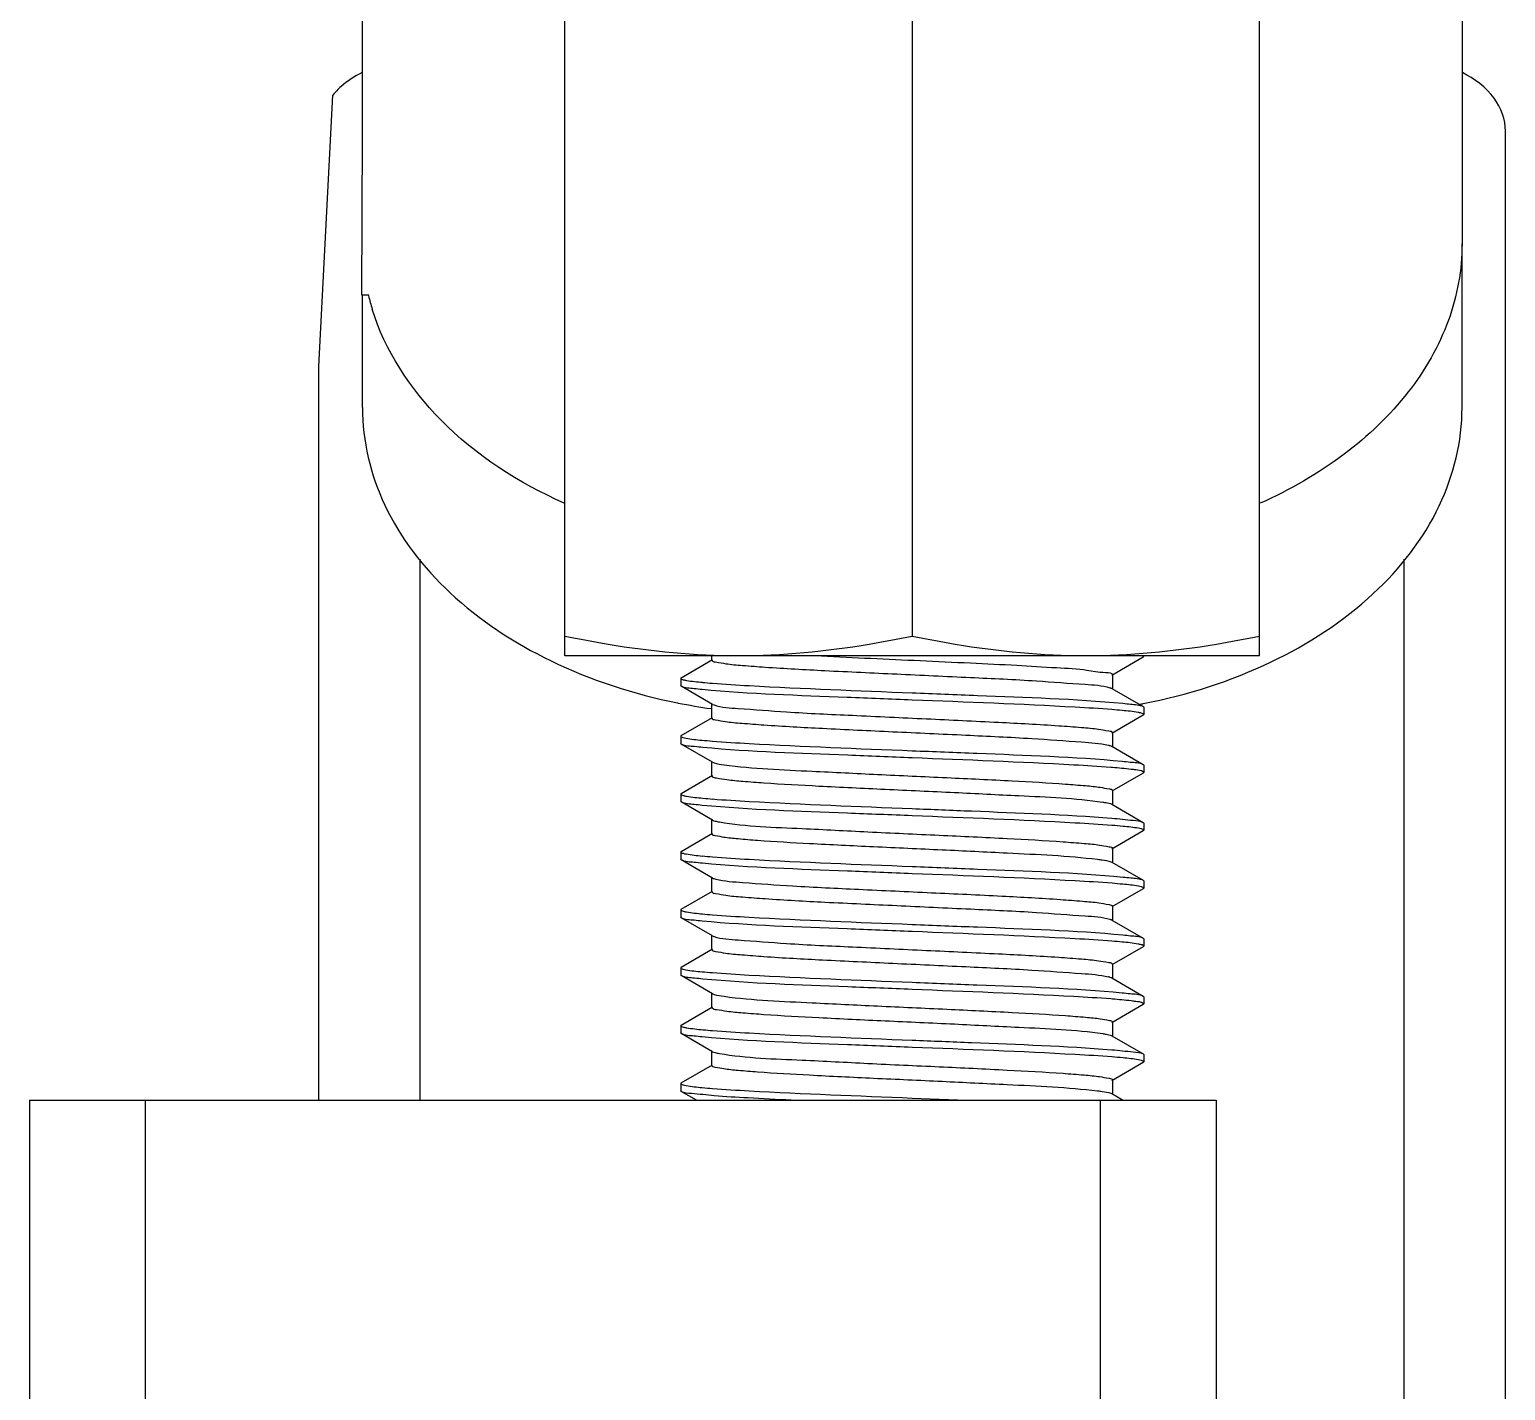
# Model space of a CAD drawing. Extents: x 27938 to 650306, y -92720 to 1524912.
# Drawn here: x 323399.6 to 323816.6, y 832720.4 to 833104.9 of the extents above; entities that cross this region are included whole.
import ezdxf

# ---------------------------------------------------------------- set-up
doc = ezdxf.new("R2010")
doc.units = 0
doc.header["$LTSCALE"] = 1000
doc.header["$MEASUREMENT"] = 0

msp = doc.modelspace()

# ---------------------------------------------------------------- linework, layer by layer
for p, q in [((323550.85, 832927.98), (323550.85, 833554.66)), ((323747.11, 832927.98), (323747.11, 833554.66)), ((323648.98, 833549.13), (323648.98, 832933.5)), ((323804.35, 833359.56), (323804.35, 833044.39)), ((323493.61, 833075.18), (323493.61, 833275.26)), ((323481.34, 833009.75), (323485.29, 833086.44)), ((323493.48, 833029.94), (323493.61, 833075.18)), ((323816.62, 830407.72), (323816.62, 833076.19)), ((323804.35, 832998.13), (323804.35, 833044.39)), ((323495.45, 833029.94), (323493.48, 833029.94)), ((323493.61, 832998.13), (323493.61, 833029.94)), ((323495.37, 833029.76), (323495.33, 833029.91)), ((323550.85, 833030.53), (323550.75, 833030.53)), ((323481.34, 832802.45), (323481.34, 833009.75)), ((323509.96, 832802.45), (323509.96, 832955.31)), ((323788, 830692.17), (323788, 832955.31)), ((323747.11, 832927.98), (323550.85, 832927.98)), ((323583.72, 832921.82), (323592.59, 832926.96)), ((323592.41, 832926.75), (323592.41, 832927.98)), ((323714.25, 832927.6), (323705.37, 832922.46)), ((323714.25, 832927.6), (323714.4, 832927.77)), ((323583.72, 832921.82), (323583.56, 832921.64)), ((323583.56, 832921.64), (323583.56, 832919.6)), ((323705.55, 832922.66), (323705.55, 832918.58)), ((323583.72, 832919.42), (323583.56, 832919.6)), ((323592.59, 832914.28), (323583.72, 832919.42)), ((323705.37, 832918.78), (323714.25, 832913.64)), ((323582.69, 832914.71), (323582.87, 832914.67)), ((323592.15, 832913.09), (323592.36, 832913.06)), ((323592.41, 832910.4), (323592.41, 832914.49)), ((323592.59, 832914.28), (323592.92, 832914.14)), ((323713.76, 832914.41), (323713.94, 832914.44)), ((323713.94, 832914.44), (323714.15, 832914.48)), ((323714.15, 832914.48), (323714.27, 832914.51)), ((323714.25, 832913.64), (323714.4, 832913.46)), ((323714.4, 832913.46), (323714.4, 832911.42)), ((323583.72, 832905.47), (323592.59, 832910.6)), ((323714.25, 832911.24), (323705.37, 832906.1)), ((323714.25, 832911.24), (323714.4, 832911.42)), ((323583.72, 832905.47), (323583.56, 832905.29)), ((323583.56, 832905.29), (323583.56, 832903.24)), ((323583.72, 832903.06), (323583.56, 832903.24)), ((323705.55, 832906.31), (323705.55, 832902.22)), ((323592.59, 832897.92), (323583.72, 832903.06)), ((323705.37, 832902.43), (323714.25, 832897.29)), ((323592.41, 832894.04), (323592.41, 832898.13)), ((323705.54, 832896.44), (323705.08, 832896.47)), ((323714.25, 832894.89), (323705.37, 832889.75)), ((323714.25, 832897.29), (323714.4, 832897.11)), ((323714.25, 832894.89), (323714.4, 832895.06)), ((323714.4, 832897.11), (323714.4, 832895.06)), ((323583.72, 832889.11), (323592.59, 832894.25)), ((323583.72, 832889.11), (323583.56, 832888.93)), ((323583.56, 832888.93), (323583.56, 832886.89)), ((323583.72, 832886.71), (323583.56, 832886.89)), ((323592.59, 832881.57), (323583.72, 832886.71)), ((323705.55, 832889.95), (323705.55, 832885.87)), ((323705.37, 832886.07), (323714.25, 832880.93)), ((323592.41, 832877.69), (323592.41, 832881.78)), ((323714.25, 832878.53), (323705.37, 832873.39)), ((323714.25, 832880.93), (323714.4, 832880.75)), ((323714.25, 832878.53), (323714.4, 832878.71)), ((323714.4, 832880.75), (323714.4, 832878.71)), ((323583.72, 832872.76), (323592.59, 832877.89)), ((323583.72, 832872.76), (323583.56, 832872.58)), ((323583.56, 832872.58), (323583.56, 832870.53)), ((323583.72, 832870.35), (323583.56, 832870.53)), ((323592.59, 832865.21), (323583.72, 832870.35)), ((323705.12, 832869.83), (323705.37, 832869.72)), ((323705.55, 832873.6), (323705.55, 832869.51)), ((323705.37, 832869.72), (323714.25, 832864.58)), ((323583.72, 832856.4), (323592.59, 832861.54)), ((323592.41, 832861.33), (323592.41, 832865.42)), ((323714.25, 832862.18), (323705.37, 832857.04)), ((323714.25, 832864.58), (323714.4, 832864.4)), ((323714.25, 832862.18), (323714.4, 832862.35)), ((323714.4, 832864.4), (323714.4, 832862.35)), ((323705.55, 832857.24), (323705.55, 832853.16)), ((323583.72, 832856.4), (323583.56, 832856.22)), ((323583.56, 832856.22), (323583.56, 832854.18)), ((323583.72, 832854), (323583.56, 832854.18)), ((323592.59, 832848.86), (323583.72, 832854)), ((323705.37, 832853.36), (323714.25, 832848.22)), ((323592.41, 832844.98), (323592.41, 832849.07)), ((323583.72, 832840.05), (323592.59, 832845.18)), ((323592.59, 832848.86), (323592.92, 832848.72)), ((323714.25, 832845.82), (323705.37, 832840.68)), ((323714.25, 832848.22), (323714.4, 832848.04)), ((323714.25, 832845.82), (323714.4, 832846)), ((323714.4, 832848.04), (323714.4, 832846)), ((323705.55, 832840.89), (323705.55, 832836.8)), ((323583.72, 832840.05), (323583.56, 832839.87)), ((323583.56, 832839.87), (323583.56, 832837.82)), ((323583.72, 832837.64), (323583.56, 832837.82)), ((323592.59, 832832.5), (323583.72, 832837.64)), ((323705.37, 832837.01), (323714.25, 832831.87)), ((323592.41, 832828.62), (323592.41, 832832.71)), ((323583.72, 832823.69), (323592.59, 832828.83)), ((323705.54, 832831.02), (323705.08, 832831.05)), ((323714.25, 832829.47), (323705.37, 832824.33)), ((323714.25, 832831.87), (323714.4, 832831.69)), ((323714.25, 832829.47), (323714.4, 832829.64)), ((323714.4, 832831.69), (323714.4, 832829.64)), ((323705.55, 832824.53), (323705.55, 832820.44)), ((323583.72, 832823.69), (323583.56, 832823.51)), ((323583.56, 832823.51), (323583.56, 832821.47)), ((323583.72, 832821.29), (323583.56, 832821.47)), ((323592.59, 832816.15), (323583.72, 832821.29)), ((323705.37, 832820.65), (323714.25, 832815.51)), ((323592.41, 832812.27), (323592.41, 832816.36)), ((323583.72, 832807.34), (323592.59, 832812.47)), ((323714.25, 832813.11), (323705.37, 832807.97)), ((323714.25, 832815.51), (323714.4, 832815.33)), ((323714.25, 832813.11), (323714.4, 832813.29)), ((323714.4, 832815.33), (323714.4, 832813.29)), ((323583.72, 832807.34), (323583.56, 832807.16)), ((323705.55, 832808.18), (323705.55, 832804.09)), ((323583.56, 832807.16), (323583.56, 832805.11)), ((323583.72, 832804.93), (323583.56, 832805.11)), ((323588, 832802.45), (323583.72, 832804.93)), ((323648.98, 832803.07), (323664.28, 832802.45)), ((323705.12, 832804.41), (323705.37, 832804.3)), ((323705.37, 832804.3), (323708.55, 832802.45)), ((323399.57, 832802.45), (323399.57, 830087.54)), ((323399.57, 832802.45), (323734.85, 832802.45)), ((323432.28, 832802.45), (323432.28, 830087.54)), ((323702.14, 832802.45), (323702.14, 830087.54)), ((323734.85, 832802.45), (323734.85, 830087.54))]:
    msp.add_line(p, q)
for centre, radius, start, end in [((323558.24, 833044.98), 64.69, 193.6087, 197.1011), ((323606.98, 833105.65), 185.95, 264.6627, 265.5428), ((323615.49, 833077.8), 166.36, 258.6907, 261.9357), ((323594.15, 832917.71), 3.78, 250.9561, 252.0907), ((323691.05, 832728.27), 185.09, 84.6498, 85.5433), ((323682.74, 833076.4), 164.94, 280.5328, 280.8408), ((323606.78, 833086.84), 183.48, 264.6243, 265.5438), ((323702.45, 832894.18), 8.78, 75.6696, 76.5396), ((323607.32, 833076.97), 190, 264.7268, 265.5405), ((323691.52, 832701.19), 179.44, 84.5514, 85.5534), ((323606.95, 833056.16), 185.52, 264.6569, 265.5429), ((323691.41, 832683.51), 180.76, 84.5776, 85.5479), ((323606.98, 833040.23), 185.95, 264.6627, 265.5428), ((323594.15, 832852.29), 3.78, 250.9561, 252.0907), ((323691.05, 832662.85), 185.09, 84.6498, 85.5433), ((323606.78, 833021.42), 183.48, 264.6243, 265.5438), ((323702.45, 832828.76), 8.78, 75.6696, 76.5396), ((323607.32, 833011.55), 190, 264.7268, 265.5405), ((323691.52, 832635.77), 179.44, 84.5514, 85.5534), ((323606.95, 832990.74), 185.52, 264.6569, 265.5429)]:
    msp.add_arc(centre, radius, start, end)
for points in [[(323493.53, 833092.76), (323491.4, 833091.7), (323489.37, 833090.39), (323487.59, 833088.81)], [(323487.59, 833088.81), (323486.76, 833088.08), (323485.99, 833087.29), (323485.29, 833086.44)]]:
    msp.add_open_spline(points, degree=3)
for points, knots in [([(323816.62, 833076.19), (323816.62, 833079.48), (323813.88, 833086.68), (323807.87, 833091.05), (323804.44, 833092.76)], [0, 0, 0, 0, 0.461863, 1, 1, 1, 1]), ([(323804.35, 833044.39), (323804.35, 833037.07), (323801.56, 833021.92), (323789.64, 833001.28), (323771.07, 832983.66), (323755.67, 832974.85), (323747.31, 832971.1)], [0, 0, 0, 0, 0.22414, 0.461145, 0.71917, 1, 1, 1, 1]), ([(323550.66, 832971.1), (323537.84, 832976.84), (323515.12, 832991.26), (323500.01, 833014.24), (323496.41, 833025.96)], [0, 0, 0, 0, 0.533925, 1, 1, 1, 1]), ([(323493.61, 832998.13), (323493.61, 832988.7), (323498.43, 832968.79), (323518.08, 832943.66), (323547.22, 832924.65), (323570.38, 832917.18), (323582.69, 832914.71)], [0, 0, 0, 0, 0.215544, 0.450343, 0.712966, 1, 1, 1, 1]), ([(323714.27, 832914.51), (323726.69, 832916.93), (323750.09, 832924.32), (323779.55, 832943.34), (323799.46, 832968.58), (323804.35, 832988.64), (323804.35, 832998.13)], [0, 0, 0, 0, 0.287139, 0.549905, 0.784678, 1, 1, 1, 1]), ([(323599.92, 832927.98), (323587.57, 832927.98), (323571.07, 832929.56), (323554.89, 832932.66), (323550.85, 832933.5)], [0, 0, 0, 0, 0.749211, 1, 1, 1, 1]), ([(323648.98, 832933.5), (323644.94, 832932.66), (323628.76, 832929.56), (323612.26, 832927.98), (323599.92, 832927.98)], [0, 0, 0, 0, 0.250789, 1, 1, 1, 1]), ([(323698.05, 832927.98), (323685.7, 832927.98), (323669.2, 832929.56), (323653.02, 832932.66), (323648.98, 832933.5)], [0, 0, 0, 0, 0.749211, 1, 1, 1, 1]), ([(323747.11, 832933.5), (323743.07, 832932.66), (323726.89, 832929.56), (323710.39, 832927.98), (323698.05, 832927.98)], [0, 0, 0, 0, 0.250789, 1, 1, 1, 1]), ([(323592.42, 832926.75), (323592.42, 832926.39), (323594.34, 832926.17), (323596.7, 832925.63), (323601.69, 832925.25), (323610.86, 832924.53), (323625.49, 832923.76), (323644.79, 832922.86), (323664.71, 832921.92), (323682.48, 832921.12), (323695.57, 832920.07), (323702.6, 832919.66), (323704.87, 832918.98)], [0, 0, 0, 0, 0.009703, 0.035887, 0.07813, 0.135078, 0.284815, 0.464601, 0.649729, 0.81476, 0.937049, 1, 1, 1, 1]), ([(323623.32, 832927.98), (323632.61, 832927.5), (323646.66, 832926.87), (323665.04, 832926), (323677.98, 832925.4), (323688.7, 832924.67), (323697.72, 832924.3), (323701.85, 832923.27), (323705.55, 832923.31), (323705.55, 832922.66)], [0, 0, 0, 0, 0.338564, 0.510837, 0.670229, 0.806445, 0.910702, 0.97638, 1, 1, 1, 1]), ([(323714.4, 832927.77), (323714.4, 832927.81), (323714.34, 832927.91), (323714.25, 832927.95), (323714.2, 832927.98)], [0, 0, 0, 0, 0.384576, 1, 1, 1, 1]), ([(323583.56, 832921.64), (323583.56, 832921.55), (323583.87, 832921.36), (323584.12, 832921.3), (323584.31, 832921.25)], [0, 0, 0, 0, 0.314295, 1, 1, 1, 1]), ([(323584.31, 832921.25), (323584.6, 832921.17), (323586.38, 832920.82), (323588.18, 832920.65), (323589.69, 832920.51)], [0, 0, 0, 0, 0.163341, 1, 1, 1, 1]), ([(323592.53, 832920.26), (323596, 832919.99), (323614.8, 832918.85), (323633.63, 832918.16), (323648.98, 832917.55)], [0, 0, 0, 0, 0.184553, 1, 1, 1, 1]), ([(323589.59, 832918.47), (323588.84, 832918.54), (323586.9, 832918.82), (323584.78, 832918.8), (323583.72, 832919.42)], [0, 0, 0, 0, 0.379133, 1, 1, 1, 1]), ([(323648.98, 832915.51), (323642.86, 832915.75), (323623.06, 832916.6), (323603.22, 832917.18), (323589.59, 832918.47)], [0, 0, 0, 0, 0.309073, 1, 1, 1, 1]), ([(323648.98, 832917.55), (323655.13, 832917.31), (323674.97, 832916.46), (323694.84, 832915.89), (323708.5, 832914.58)], [0, 0, 0, 0, 0.309586, 1, 1, 1, 1]), ([(323704.87, 832918.98), (323704.97, 832918.95), (323705.14, 832918.89), (323705.3, 832918.82), (323705.37, 832918.78)], [0, 0, 0, 0, 0.569522, 1, 1, 1, 1]), ([(323592.99, 832914.12), (323595.18, 832913.41), (323602.13, 832913.04), (323615.09, 832911.95), (323632.86, 832911.16), (323652.83, 832910.22), (323672.23, 832909.31), (323686.96, 832908.54), (323696.19, 832907.82), (323701.23, 832907.43), (323703.6, 832906.89), (323705.55, 832906.68), (323705.55, 832906.31)], [0, 0, 0, 0, 0.061098, 0.182334, 0.347135, 0.532706, 0.713328, 0.863975, 0.921317, 0.963856, 0.990226, 1, 1, 1, 1]), ([(323705.43, 832912.8), (323701.97, 832913.07), (323683.16, 832914.21), (323664.33, 832914.9), (323648.98, 832915.51)], [0, 0, 0, 0, 0.184541, 1, 1, 1, 1]), ([(323713.68, 832911.81), (323713.39, 832911.88), (323711.62, 832912.24), (323709.82, 832912.41), (323708.31, 832912.55)], [0, 0, 0, 0, 0.16229, 1, 1, 1, 1]), ([(323708.5, 832914.58), (323709.23, 832914.51), (323711.13, 832914.24), (323713.2, 832914.25), (323714.25, 832913.64)], [0, 0, 0, 0, 0.378727, 1, 1, 1, 1]), ([(323714.4, 832911.42), (323714.4, 832911.51), (323714.11, 832911.7), (323713.86, 832911.76), (323713.68, 832911.81)], [0, 0, 0, 0, 0.315177, 1, 1, 1, 1]), ([(323592.42, 832910.4), (323592.41, 832910.04), (323594.29, 832909.82), (323596.59, 832909.3), (323601.46, 832908.91), (323610.43, 832908.2), (323624.77, 832907.45), (323643.75, 832906.55), (323663.49, 832905.64), (323681.28, 832904.8), (323694.7, 832903.83), (323702, 832903.32), (323704.49, 832902.72)], [0, 0, 0, 0, 0.009517, 0.035128, 0.076492, 0.132277, 0.279305, 0.456588, 0.640385, 0.806077, 0.931494, 1, 1, 1, 1]), ([(323583.56, 832905.29), (323583.56, 832905.21), (323583.82, 832905.03), (323584.05, 832904.97), (323584.21, 832904.92)], [0, 0, 0, 0, 0.319254, 1, 1, 1, 1]), ([(323584.21, 832904.92), (323584.49, 832904.84), (323586.27, 832904.48), (323588.07, 832904.3), (323589.59, 832904.16)], [0, 0, 0, 0, 0.159053, 1, 1, 1, 1]), ([(323592.52, 832903.91), (323595.99, 832903.64), (323614.8, 832902.5), (323633.63, 832901.81), (323648.98, 832901.2)], [0, 0, 0, 0, 0.184509, 1, 1, 1, 1]), ([(323589.86, 832902.09), (323589.07, 832902.16), (323587.05, 832902.45), (323584.83, 832902.42), (323583.72, 832903.06)], [0, 0, 0, 0, 0.380051, 1, 1, 1, 1]), ([(323648.98, 832899.15), (323642.91, 832899.4), (323623.2, 832900.23), (323603.46, 832900.83), (323589.86, 832902.09)], [0, 0, 0, 0, 0.307895, 1, 1, 1, 1]), ([(323648.98, 832901.2), (323655.09, 832900.96), (323674.87, 832900.11), (323694.68, 832899.53), (323708.31, 832898.24)], [0, 0, 0, 0, 0.308784, 1, 1, 1, 1]), ([(323705.08, 832896.47), (323701.61, 832896.74), (323682.92, 832897.86), (323664.21, 832898.55), (323648.98, 832899.15)], [0, 0, 0, 0, 0.186017, 1, 1, 1, 1]), ([(323704.62, 832902.69), (323704.77, 832902.65), (323705.03, 832902.58), (323705.27, 832902.48), (323705.37, 832902.43)], [0, 0, 0, 0, 0.585672, 1, 1, 1, 1]), ([(323592.59, 832897.92), (323592.73, 832897.85), (323593.78, 832897.48), (323594.88, 832897.35), (323595.83, 832897.22)], [0, 0, 0, 0, 0.140461, 1, 1, 1, 1]), ([(323595.83, 832897.22), (323604.06, 832896.11), (323618.56, 832895.56), (323639.55, 832894.45), (323658.42, 832893.62), (323676.1, 832892.76), (323689.26, 832892.04), (323697.4, 832891.37), (323701.79, 832890.99), (323703.88, 832890.52), (323705.55, 832890.28), (323705.55, 832889.95)], [0, 0, 0, 0, 0.226556, 0.394464, 0.573122, 0.741029, 0.877994, 0.929534, 0.967621, 0.99116, 1, 1, 1, 1]), ([(323712.15, 832895.75), (323711.73, 832895.81), (323709.53, 832896.11), (323707.33, 832896.29), (323705.54, 832896.44)], [0, 0, 0, 0, 0.190958, 1, 1, 1, 1]), ([(323708.31, 832898.24), (323709.07, 832898.17), (323711.03, 832897.89), (323713.17, 832897.91), (323714.25, 832897.29)], [0, 0, 0, 0, 0.379378, 1, 1, 1, 1]), ([(323714.4, 832895.06), (323714.4, 832895.14), (323713.64, 832895.69), (323712.86, 832895.64), (323712.15, 832895.75)], [0, 0, 0, 0, 0.092798, 1, 1, 1, 1]), ([(323592.41, 832894.04), (323592.41, 832894.03), (323592.42, 832893.99), (323592.44, 832893.96), (323592.46, 832893.94)], [0, 0, 0, 0, 0.463467, 1, 1, 1, 1]), ([(323592.46, 832893.94), (323592.74, 832893.6), (323594.33, 832893.43), (323597.08, 832892.9), (323601.63, 832892.54), (323610.25, 832891.86), (323623.68, 832891.15), (323641.63, 832890.28), (323660.48, 832889.46), (323680.98, 832888.34), (323695.01, 832887.86), (323702.85, 832886.67)], [0, 0, 0, 0, 0.011937, 0.038615, 0.07957, 0.133598, 0.274096, 0.443272, 0.620779, 0.785256, 1, 1, 1, 1]), ([(323583.56, 832888.93), (323583.56, 832888.84), (323583.88, 832888.65), (323584.13, 832888.58), (323584.33, 832888.53)], [0, 0, 0, 0, 0.312916, 1, 1, 1, 1]), ([(323589.67, 832885.75), (323588.91, 832885.83), (323586.95, 832886.1), (323584.8, 832886.08), (323583.72, 832886.71)], [0, 0, 0, 0, 0.379419, 1, 1, 1, 1]), ([(323584.33, 832888.53), (323584.62, 832888.46), (323586.45, 832888.1), (323588.31, 832887.92), (323589.86, 832887.78)], [0, 0, 0, 0, 0.163149, 1, 1, 1, 1]), ([(323592.55, 832887.55), (323596.01, 832887.28), (323614.82, 832886.14), (323633.64, 832885.45), (323648.98, 832884.84)], [0, 0, 0, 0, 0.184619, 1, 1, 1, 1]), ([(323702.85, 832886.67), (323703.15, 832886.63), (323703.99, 832886.47), (323704.88, 832886.35), (323705.37, 832886.07)], [0, 0, 0, 0, 0.353551, 1, 1, 1, 1]), ([(323648.98, 832882.8), (323642.88, 832883.04), (323623.1, 832883.88), (323603.3, 832884.47), (323589.67, 832885.75)], [0, 0, 0, 0, 0.308711, 1, 1, 1, 1]), ([(323648.98, 832884.84), (323654.58, 832884.62), (323673.37, 832883.84), (323692.18, 832883.17), (323705.35, 832882.14)], [0, 0, 0, 0, 0.297814, 1, 1, 1, 1]), ([(323705.44, 832880.09), (323701.97, 832880.36), (323683.16, 832881.5), (323664.33, 832882.19), (323648.98, 832882.8)], [0, 0, 0, 0, 0.184504, 1, 1, 1, 1]), ([(323592.59, 832881.57), (323592.81, 832881.45), (323593.45, 832881.27), (323594.08, 832881.14), (323594.49, 832881.07)], [0, 0, 0, 0, 0.374139, 1, 1, 1, 1]), ([(323594.49, 832881.07), (323602.2, 832879.75), (323616.29, 832879.38), (323636.99, 832878.2), (323656.32, 832877.37), (323674.66, 832876.47), (323688.41, 832875.74), (323696.96, 832875.05), (323701.59, 832874.67), (323703.77, 832874.17), (323705.55, 832873.94), (323705.55, 832873.6)], [0, 0, 0, 0, 0.210773, 0.377666, 0.558838, 0.731273, 0.873076, 0.926648, 0.966309, 0.990838, 1, 1, 1, 1]), ([(323705.35, 832882.14), (323707.39, 832881.98), (323710.29, 832881.58), (323713.42, 832881.41), (323714.25, 832880.93)], [0, 0, 0, 0, 0.683777, 1, 1, 1, 1]), ([(323713.74, 832879.08), (323713.47, 832879.16), (323711.76, 832879.51), (323710.02, 832879.68), (323708.56, 832879.82)], [0, 0, 0, 0, 0.160861, 1, 1, 1, 1]), ([(323714.4, 832878.71), (323714.4, 832878.79), (323714.13, 832878.97), (323713.91, 832879.03), (323713.74, 832879.08)], [0, 0, 0, 0, 0.319044, 1, 1, 1, 1]), ([(323592.41, 832877.69), (323592.42, 832877.37), (323594.04, 832877.13), (323596.07, 832876.67), (323600.34, 832876.29), (323608.29, 832875.64), (323621.15, 832874.92), (323638.5, 832874.07), (323657.13, 832873.25), (323678.21, 832872.17), (323692.88, 832871.55), (323701.35, 832870.52)], [0, 0, 0, 0, 0.008683, 0.031763, 0.069103, 0.119686, 0.254361, 0.420111, 0.597552, 0.765912, 1, 1, 1, 1]), ([(323583.56, 832872.58), (323583.56, 832872.49), (323583.83, 832872.31), (323584.06, 832872.25), (323584.23, 832872.2)], [0, 0, 0, 0, 0.318137, 1, 1, 1, 1]), ([(323589.69, 832869.4), (323588.92, 832869.47), (323586.95, 832869.75), (323584.8, 832869.73), (323583.72, 832870.35)], [0, 0, 0, 0, 0.379512, 1, 1, 1, 1]), ([(323584.23, 832872.2), (323584.51, 832872.13), (323586.31, 832871.76), (323588.14, 832871.59), (323589.67, 832871.44)], [0, 0, 0, 0, 0.159502, 1, 1, 1, 1]), ([(323592.53, 832871.2), (323596, 832870.92), (323614.8, 832869.79), (323633.63, 832869.1), (323648.98, 832868.49)], [0, 0, 0, 0, 0.184538, 1, 1, 1, 1]), ([(323701.35, 832870.52), (323701.78, 832870.47), (323703.05, 832870.29), (323704.33, 832870.13), (323705.12, 832869.83)], [0, 0, 0, 0, 0.341642, 1, 1, 1, 1]), ([(323648.98, 832866.44), (323642.88, 832866.69), (323623.11, 832867.53), (323603.31, 832868.11), (323589.69, 832869.4)], [0, 0, 0, 0, 0.308641, 1, 1, 1, 1]), ([(323648.98, 832868.49), (323655.14, 832868.24), (323675, 832867.39), (323694.9, 832866.82), (323708.56, 832865.51)], [0, 0, 0, 0, 0.309919, 1, 1, 1, 1]), ([(323705.45, 832863.73), (323701.98, 832864.01), (323683.17, 832865.14), (323664.34, 832865.83), (323648.98, 832866.44)], [0, 0, 0, 0, 0.184493, 1, 1, 1, 1]), ([(323592.59, 832865.21), (323592.7, 832865.15), (323593, 832865.04), (323593.3, 832864.96), (323593.47, 832864.92)], [0, 0, 0, 0, 0.406881, 1, 1, 1, 1]), ([(323593.47, 832864.92), (323595.97, 832864.32), (323603.27, 832863.81), (323616.7, 832862.84), (323634.49, 832862.01), (323654.22, 832861.1), (323673.2, 832860.2), (323687.54, 832859.44), (323696.5, 832858.73), (323701.37, 832858.35), (323703.67, 832857.83), (323705.55, 832857.6), (323705.55, 832857.24)], [0, 0, 0, 0, 0.068576, 0.194029, 0.359725, 0.543506, 0.720761, 0.867753, 0.923531, 0.964877, 0.99049, 1, 1, 1, 1]), ([(323713.73, 832862.73), (323713.46, 832862.8), (323711.73, 832863.16), (323709.97, 832863.33), (323708.5, 832863.47)], [0, 0, 0, 0, 0.160696, 1, 1, 1, 1]), ([(323708.56, 832865.51), (323709.29, 832865.44), (323711.16, 832865.17), (323713.21, 832865.18), (323714.25, 832864.58)], [0, 0, 0, 0, 0.378482, 1, 1, 1, 1]), ([(323714.4, 832862.35), (323714.4, 832862.44), (323714.13, 832862.62), (323713.9, 832862.68), (323713.73, 832862.73)], [0, 0, 0, 0, 0.318595, 1, 1, 1, 1]), ([(323592.42, 832861.33), (323592.42, 832860.97), (323594.34, 832860.75), (323596.7, 832860.21), (323601.69, 832859.83), (323610.86, 832859.11), (323625.49, 832858.34), (323644.79, 832857.44), (323664.71, 832856.5), (323682.48, 832855.7), (323695.57, 832854.65), (323702.6, 832854.23), (323704.87, 832853.56)], [0, 0, 0, 0, 0.009703, 0.035887, 0.07813, 0.135078, 0.284815, 0.464601, 0.649729, 0.81476, 0.937049, 1, 1, 1, 1]), ([(323583.56, 832856.22), (323583.56, 832856.13), (323583.87, 832855.94), (323584.12, 832855.88), (323584.31, 832855.83)], [0, 0, 0, 0, 0.314295, 1, 1, 1, 1]), ([(323589.59, 832853.05), (323588.84, 832853.12), (323586.9, 832853.4), (323584.78, 832853.38), (323583.72, 832854)], [0, 0, 0, 0, 0.379133, 1, 1, 1, 1]), ([(323584.31, 832855.83), (323584.6, 832855.75), (323586.38, 832855.4), (323588.18, 832855.23), (323589.69, 832855.09)], [0, 0, 0, 0, 0.163341, 1, 1, 1, 1]), ([(323592.53, 832854.84), (323596, 832854.57), (323614.8, 832853.43), (323633.63, 832852.74), (323648.98, 832852.13)], [0, 0, 0, 0, 0.184553, 1, 1, 1, 1]), ([(323704.87, 832853.56), (323704.97, 832853.53), (323705.14, 832853.47), (323705.3, 832853.4), (323705.37, 832853.36)], [0, 0, 0, 0, 0.569522, 1, 1, 1, 1]), ([(323648.98, 832850.09), (323642.86, 832850.33), (323623.06, 832851.18), (323603.22, 832851.76), (323589.59, 832853.05)], [0, 0, 0, 0, 0.309073, 1, 1, 1, 1]), ([(323648.98, 832852.13), (323655.13, 832851.89), (323674.97, 832851.04), (323694.84, 832850.47), (323708.5, 832849.16)], [0, 0, 0, 0, 0.309586, 1, 1, 1, 1]), ([(323705.43, 832847.38), (323701.97, 832847.65), (323683.16, 832848.79), (323664.33, 832849.48), (323648.98, 832850.09)], [0, 0, 0, 0, 0.184541, 1, 1, 1, 1]), ([(323708.5, 832849.16), (323709.23, 832849.09), (323711.13, 832848.82), (323713.2, 832848.83), (323714.25, 832848.22)], [0, 0, 0, 0, 0.378727, 1, 1, 1, 1]), ([(323592.42, 832844.98), (323592.41, 832844.62), (323594.29, 832844.4), (323596.59, 832843.88), (323601.46, 832843.49), (323610.43, 832842.78), (323624.77, 832842.03), (323643.75, 832841.13), (323663.49, 832840.22), (323681.28, 832839.38), (323694.7, 832838.41), (323702, 832837.9), (323704.49, 832837.3)], [0, 0, 0, 0, 0.009517, 0.035128, 0.076492, 0.132277, 0.279305, 0.456588, 0.640385, 0.806077, 0.931494, 1, 1, 1, 1]), ([(323592.99, 832848.7), (323595.18, 832847.99), (323602.13, 832847.62), (323615.09, 832846.53), (323632.86, 832845.74), (323652.83, 832844.8), (323672.23, 832843.89), (323686.96, 832843.12), (323696.19, 832842.4), (323701.23, 832842.01), (323703.6, 832841.47), (323705.55, 832841.26), (323705.55, 832840.89)], [0, 0, 0, 0, 0.061098, 0.182334, 0.347135, 0.532706, 0.713328, 0.863975, 0.921317, 0.963856, 0.990226, 1, 1, 1, 1]), ([(323713.68, 832846.39), (323713.39, 832846.46), (323711.62, 832846.82), (323709.82, 832846.99), (323708.31, 832847.13)], [0, 0, 0, 0, 0.16229, 1, 1, 1, 1]), ([(323714.4, 832846), (323714.4, 832846.09), (323714.11, 832846.28), (323713.86, 832846.34), (323713.68, 832846.39)], [0, 0, 0, 0, 0.315177, 1, 1, 1, 1]), ([(323583.56, 832839.87), (323583.56, 832839.79), (323583.82, 832839.61), (323584.05, 832839.55), (323584.21, 832839.5)], [0, 0, 0, 0, 0.319254, 1, 1, 1, 1]), ([(323589.86, 832836.67), (323589.07, 832836.74), (323587.05, 832837.03), (323584.83, 832837), (323583.72, 832837.64)], [0, 0, 0, 0, 0.380051, 1, 1, 1, 1]), ([(323584.21, 832839.5), (323584.49, 832839.42), (323586.27, 832839.06), (323588.07, 832838.88), (323589.59, 832838.74)], [0, 0, 0, 0, 0.159053, 1, 1, 1, 1]), ([(323648.98, 832833.73), (323642.91, 832833.98), (323623.2, 832834.81), (323603.46, 832835.41), (323589.86, 832836.67)], [0, 0, 0, 0, 0.307895, 1, 1, 1, 1]), ([(323592.52, 832838.49), (323595.99, 832838.22), (323614.8, 832837.08), (323633.63, 832836.39), (323648.98, 832835.78)], [0, 0, 0, 0, 0.184509, 1, 1, 1, 1]), ([(323704.62, 832837.27), (323704.77, 832837.23), (323705.03, 832837.16), (323705.27, 832837.06), (323705.37, 832837.01)], [0, 0, 0, 0, 0.585672, 1, 1, 1, 1]), ([(323592.59, 832832.5), (323592.73, 832832.43), (323593.78, 832832.06), (323594.88, 832831.93), (323595.83, 832831.8)], [0, 0, 0, 0, 0.140461, 1, 1, 1, 1]), ([(323648.98, 832835.78), (323655.09, 832835.53), (323674.87, 832834.69), (323694.68, 832834.11), (323708.31, 832832.82)], [0, 0, 0, 0, 0.308784, 1, 1, 1, 1]), ([(323705.08, 832831.05), (323701.61, 832831.32), (323682.92, 832832.44), (323664.21, 832833.13), (323648.98, 832833.73)], [0, 0, 0, 0, 0.186017, 1, 1, 1, 1]), ([(323708.31, 832832.82), (323709.07, 832832.75), (323711.03, 832832.47), (323713.17, 832832.49), (323714.25, 832831.87)], [0, 0, 0, 0, 0.379378, 1, 1, 1, 1]), ([(323592.41, 832828.62), (323592.41, 832828.61), (323592.42, 832828.57), (323592.44, 832828.54), (323592.46, 832828.52)], [0, 0, 0, 0, 0.463467, 1, 1, 1, 1]), ([(323592.46, 832828.52), (323592.74, 832828.18), (323594.33, 832828.01), (323597.08, 832827.48), (323601.63, 832827.12), (323610.25, 832826.44), (323623.68, 832825.73), (323641.63, 832824.86), (323660.48, 832824.04), (323680.98, 832822.92), (323695.01, 832822.43), (323702.85, 832821.25)], [0, 0, 0, 0, 0.011937, 0.038615, 0.07957, 0.133598, 0.274096, 0.443272, 0.620779, 0.785256, 1, 1, 1, 1]), ([(323595.83, 832831.8), (323604.06, 832830.69), (323618.56, 832830.13), (323639.55, 832829.03), (323658.42, 832828.2), (323676.1, 832827.34), (323689.26, 832826.62), (323697.4, 832825.95), (323701.79, 832825.57), (323703.88, 832825.1), (323705.55, 832824.86), (323705.55, 832824.53)], [0, 0, 0, 0, 0.226556, 0.394464, 0.573122, 0.741029, 0.877994, 0.929534, 0.967621, 0.99116, 1, 1, 1, 1]), ([(323712.15, 832830.33), (323711.73, 832830.39), (323709.53, 832830.69), (323707.33, 832830.87), (323705.54, 832831.02)], [0, 0, 0, 0, 0.190958, 1, 1, 1, 1]), ([(323714.4, 832829.64), (323714.4, 832829.72), (323713.64, 832830.27), (323712.86, 832830.22), (323712.15, 832830.33)], [0, 0, 0, 0, 0.092798, 1, 1, 1, 1]), ([(323583.56, 832823.51), (323583.56, 832823.42), (323583.88, 832823.23), (323584.13, 832823.16), (323584.33, 832823.11)], [0, 0, 0, 0, 0.312916, 1, 1, 1, 1]), ([(323589.67, 832820.33), (323588.91, 832820.4), (323586.95, 832820.68), (323584.8, 832820.66), (323583.72, 832821.29)], [0, 0, 0, 0, 0.379419, 1, 1, 1, 1]), ([(323584.33, 832823.11), (323584.62, 832823.04), (323586.45, 832822.68), (323588.31, 832822.5), (323589.86, 832822.36)], [0, 0, 0, 0, 0.163149, 1, 1, 1, 1]), ([(323648.98, 832817.38), (323642.88, 832817.62), (323623.1, 832818.46), (323603.3, 832819.05), (323589.67, 832820.33)], [0, 0, 0, 0, 0.308711, 1, 1, 1, 1]), ([(323592.55, 832822.13), (323596.01, 832821.86), (323614.82, 832820.72), (323633.64, 832820.03), (323648.98, 832819.42)], [0, 0, 0, 0, 0.184619, 1, 1, 1, 1]), ([(323702.85, 832821.25), (323703.15, 832821.21), (323703.99, 832821.05), (323704.88, 832820.93), (323705.37, 832820.65)], [0, 0, 0, 0, 0.353551, 1, 1, 1, 1]), ([(323592.59, 832816.15), (323592.81, 832816.03), (323593.45, 832815.85), (323594.08, 832815.72), (323594.49, 832815.65)], [0, 0, 0, 0, 0.374139, 1, 1, 1, 1]), ([(323594.49, 832815.65), (323602.2, 832814.33), (323616.29, 832813.96), (323636.99, 832812.78), (323656.32, 832811.95), (323674.66, 832811.05), (323688.41, 832810.32), (323696.96, 832809.63), (323701.59, 832809.25), (323703.77, 832808.75), (323705.55, 832808.52), (323705.55, 832808.18)], [0, 0, 0, 0, 0.210773, 0.377666, 0.558838, 0.731273, 0.873076, 0.926648, 0.966309, 0.990838, 1, 1, 1, 1]), ([(323648.98, 832819.42), (323654.58, 832819.2), (323673.37, 832818.42), (323692.18, 832817.75), (323705.35, 832816.72)], [0, 0, 0, 0, 0.297814, 1, 1, 1, 1]), ([(323705.44, 832814.67), (323701.97, 832814.94), (323683.16, 832816.08), (323664.33, 832816.77), (323648.98, 832817.38)], [0, 0, 0, 0, 0.184504, 1, 1, 1, 1]), ([(323705.35, 832816.72), (323707.39, 832816.56), (323710.29, 832816.16), (323713.42, 832815.99), (323714.25, 832815.51)], [0, 0, 0, 0, 0.683777, 1, 1, 1, 1]), ([(323592.41, 832812.27), (323592.42, 832811.95), (323594.04, 832811.71), (323596.07, 832811.25), (323600.34, 832810.87), (323608.29, 832810.21), (323621.15, 832809.5), (323638.5, 832808.65), (323657.13, 832807.82), (323678.21, 832806.75), (323692.88, 832806.13), (323701.35, 832805.1)], [0, 0, 0, 0, 0.008683, 0.031763, 0.069103, 0.119686, 0.254361, 0.420111, 0.597552, 0.765912, 1, 1, 1, 1]), ([(323713.74, 832813.66), (323713.47, 832813.74), (323711.76, 832814.09), (323710.02, 832814.26), (323708.56, 832814.4)], [0, 0, 0, 0, 0.160861, 1, 1, 1, 1]), ([(323714.4, 832813.29), (323714.4, 832813.37), (323714.13, 832813.55), (323713.91, 832813.61), (323713.74, 832813.66)], [0, 0, 0, 0, 0.319044, 1, 1, 1, 1]), ([(323583.56, 832807.16), (323583.56, 832807.07), (323583.83, 832806.89), (323584.06, 832806.83), (323584.23, 832806.78)], [0, 0, 0, 0, 0.318137, 1, 1, 1, 1]), ([(323614.79, 832802.45), (323610.73, 832802.64), (323603.49, 832803.04), (323594.03, 832803.5), (323587.85, 832804.28), (323584.57, 832804.44), (323583.72, 832804.93)], [0, 0, 0, 0, 0.391004, 0.698367, 0.904941, 1, 1, 1, 1]), ([(323584.23, 832806.78), (323584.51, 832806.71), (323586.31, 832806.34), (323588.14, 832806.17), (323589.67, 832806.02)], [0, 0, 0, 0, 0.159502, 1, 1, 1, 1]), ([(323592.53, 832805.78), (323596, 832805.5), (323614.8, 832804.37), (323633.63, 832803.68), (323648.98, 832803.07)], [0, 0, 0, 0, 0.184538, 1, 1, 1, 1]), ([(323701.35, 832805.1), (323701.78, 832805.05), (323703.05, 832804.87), (323704.33, 832804.71), (323705.12, 832804.41)], [0, 0, 0, 0, 0.341642, 1, 1, 1, 1])]:
    msp.add_open_spline(points, degree=3, knots=knots)

doc.saveas('drawing.dxf')
